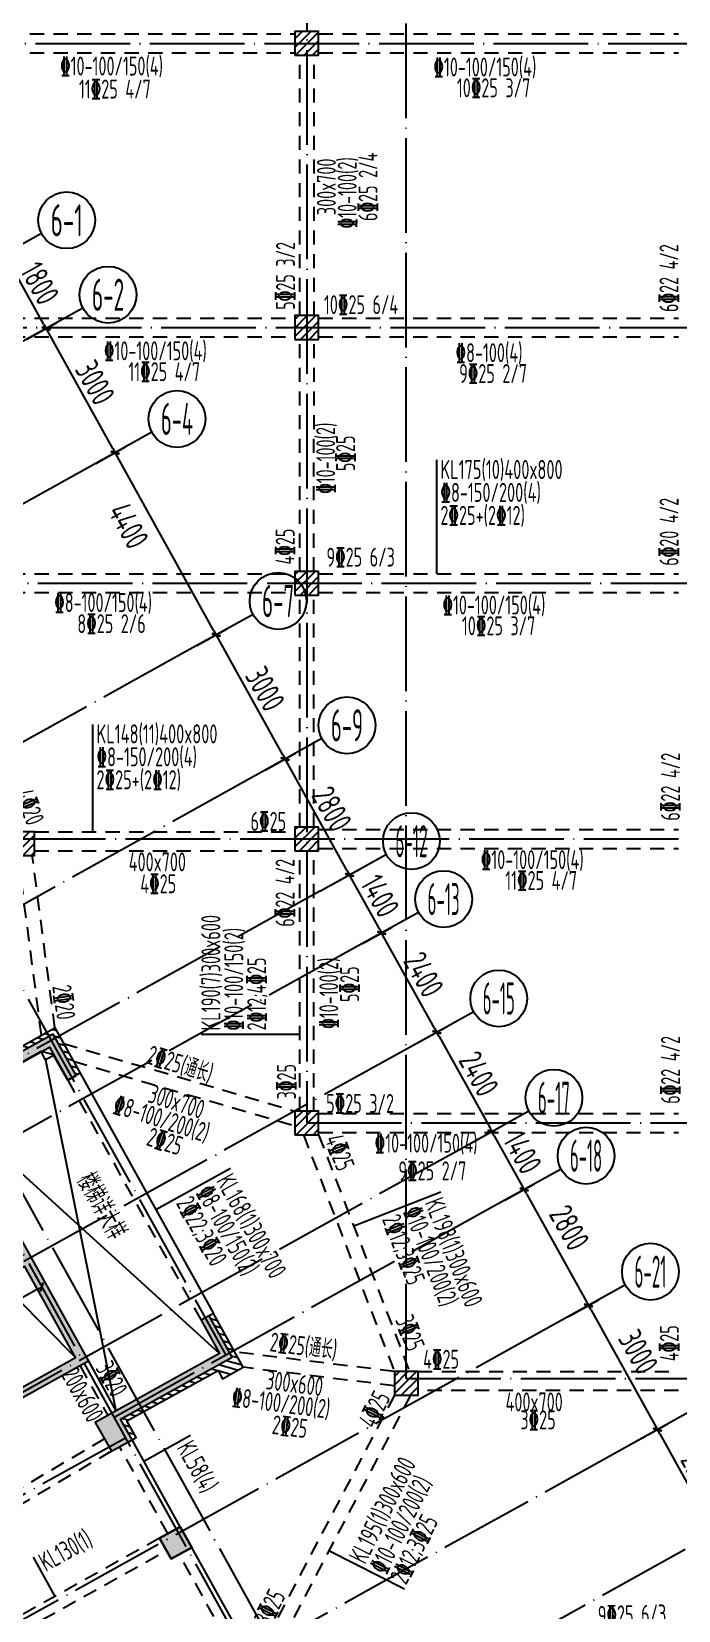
# Model space of a CAD drawing. Header units: millimetres. Extents: x 64473 to 386235, y 427387 to 703525.
# Drawn here: x 212832 to 226496, y 550499 to 583845 of the extents above; entities that cross this region are included whole.
import ezdxf
from ezdxf.enums import TextEntityAlignment as Align

# ---------------------------------------------------------------- set-up
doc = ezdxf.new("R2010")
doc.units = ezdxf.units.MM
doc.header["$LTSCALE"] = 100
doc.header["$PDMODE"] = 35
doc.header["$PDSIZE"] = 200
doc.linetypes.add('3', pattern=[5, 3, -2])
doc.linetypes.add('DOTE', pattern=[2.42, 2, -0.2, 0.02, -0.2])
for name, color, linetype in [('B-DIM', 1, 'Continuous'), ('B-TEXT', 7, 'Continuous'), ('B-开洞', 7, 'Continuous'), ('COLU', 7, 'Continuous'), ('colu-1层', 6, 'Continuous'), ('colu-主楼', 7, 'Continuous'), ('h填实-1层', 254, 'Continuous'), ('h斜线-1层', 7, 'Continuous'), ('h斜线-柱', 7, 'Continuous'), ('L-AXIS', 3, 'Continuous'), ('L-dote', 253, 'DOTE'), ('wall-主楼', 2, 'Continuous'), ('垂直标注', 31, 'Continuous'), ('垂直钢筋', 27, 'Continuous'), ('梁', 4, 'Continuous'), ('梁虚线', 4, '3'), ('水平标注', 2, 'Continuous'), ('水平钢筋', 30, 'Continuous')]:
    doc.layers.add(name, color=color, linetype=linetype)
doc.styles.add('_TCH_AXIS', font='tssdeng.shx', dxfattribs={"width": 0.7, "bigfont": 'tssdchn.shx'})
doc.styles.add('COMPLEX', font='tssdeng.shx', dxfattribs={"width": 0.7, "bigfont": 'tssdchn.shx'})
doc.styles.get("Standard").update_dxf_attribs({"font": 'tssdeng.shx', "width": 0.7, "bigfont": 'tssdchn.shx'})
doc.styles.add('TSSD_Dimension', font='Tssdeng.shx', dxfattribs={"width": 0.7, "bigfont": 'tssdchn.shx'})
doc.dimstyles.new('TSSD_100_100$0', dxfattribs={"dimtxt": 300, "dimasz": 100, "dimexe": 250, "dimexo": 250, "dimgap": 100, "dimtad": 1, "dimdec": 0, "dimzin": 0, "dimdsep": 46, "dimtxsty": 'TSSD_Dimension', "dimblk": '_tsdbk', "dimblk1": '_tsdbk', "dimblk2": '_tsdbk', "dimsah": 1, "dimcen": 0, "dimclrt": 7, "dimadec": 0, "dimazin": 0, "dimtfac": 1, "dimtdec": 0, "dimtix": 1, "dimtmove": 2, "dimatfit": 3, "dimldrblk": '_tsdbk', "dimfxl": 1, "dimtolj": 1, "dimtzin": 0, "dimarcsym": 0})
pattern_1 = [(45, (-467527.32, -323147.44), (-89.802561, 89.802561), [])]
pattern_2 = [(344.045374, (-164355.95, 304847.75), (34.909255, 122.10792), [])]

# ---------------------------------------------------------------- blocks, each defined once
blk = doc.blocks.new('_tsdbk')
blk.add_line((-1, 0), (0, 0))
at = {"const_width": 0.5}
blk.add_lwpolyline([(-0.7, -0.7), (0.7, 0.7)], dxfattribs=at)
blk = doc.blocks.new('*D13')
at = {"layer": 'B-DIM', "color": 0, "lineweight": -2}
for p, q in [((212931, 557539), (212926, 557549)), ((212960, 557282), (211036, 556214)), ((210833, 556374), (210827, 556384))]:
    blk.add_line(p, q, dxfattribs=at)
at = {"layer": 'Defpoints', "color": 0}
for p in [(213053, 557320), (210949, 556165), (210954, 556155)]:
    blk.add_point(p, dxfattribs=at)
at = {"layer": 'B-DIM', "color": 0, "lineweight": -2, "xscale": 100, "yscale": 100, "zscale": 100}
for p, rotation in [((213047, 557330), 29.04537403101116), ((210949, 556165), 209.0453740310111)]:
    blk.add_blockref('_tsdbk', p, dxfattribs=dict(at, rotation=rotation))
at = {"layer": 'B-DIM', "color": 7, "insert": (211852, 557010), "char_height": 400, "attachment_point": 5, "rotation": 29.0454, "style": 'TSSD_Dimension'}
blk.add_mtext('\\A1;2400', dxfattribs=at)
blk = doc.blocks.new('*D79')
at = {"layer": 'Defpoints', "color": 0}
for p in [(213140, 577574), (212514, 577226), (213970, 574603)]:
    blk.add_point(p, dxfattribs=at)
at = {"layer": 'L-AXIS', "color": 0, "lineweight": -2}
for p, q in [((212733, 577347), (213359, 577695)), ((214548, 575038), (213189, 577486)), ((214189, 574724), (214815, 575072))]:
    blk.add_line(p, q, dxfattribs=at)
at = {"layer": 'L-AXIS', "color": 0, "lineweight": -2, "xscale": 100, "yscale": 100, "zscale": 100}
for p, rotation in [((213140, 577574), 119.0453740275032), ((214597, 574951), 299.0453740275032)]:
    blk.add_blockref('_tsdbk', p, dxfattribs=dict(at, rotation=rotation))
at = {"layer": 'L-AXIS', "color": 7, "insert": (214174, 576432), "char_height": 500, "attachment_point": 5, "rotation": 299.0454, "style": 'TSSD_Dimension'}
blk.add_mtext('\\A1;3000', dxfattribs=at)
blk = doc.blocks.new('*D81')
at = {"layer": 'Defpoints', "color": 0}
for p in [(214596, 574950), (213972, 574604), (216106, 570756)]:
    blk.add_point(p, dxfattribs=at)
at = {"layer": 'L-AXIS', "color": 0, "lineweight": -2}
for p, q in [((214190, 574725), (214814, 575072)), ((216683, 571191), (214644, 574863)), ((216325, 570878), (216950, 571225))]:
    blk.add_line(p, q, dxfattribs=at)
at = {"layer": 'L-AXIS', "color": 0, "lineweight": -2, "xscale": 100, "yscale": 100, "zscale": 100}
for p, rotation in [((214596, 574950), 119.0453740275032), ((216732, 571104), 299.0453740275032)]:
    blk.add_blockref('_tsdbk', p, dxfattribs=dict(at, rotation=rotation))
at = {"layer": 'L-AXIS', "color": 7, "insert": (214879, 573411), "char_height": 500, "attachment_point": 5, "rotation": 299.0454, "style": 'TSSD_Dimension'}
blk.add_mtext('\\A1;4400', dxfattribs=at)
blk = doc.blocks.new('*D126')
at = {"layer": 'Defpoints', "color": 0}
for p in [(212265, 579147), (211640, 578799), (212513, 577225)]:
    blk.add_point(p, dxfattribs=at)
at = {"layer": 'L-AXIS', "color": 0, "lineweight": -2}
for p, q in [((211858, 578920), (212484, 579268)), ((213091, 577660), (212314, 579059)), ((212732, 577347), (213358, 577694))]:
    blk.add_line(p, q, dxfattribs=at)
at = {"layer": 'L-AXIS', "color": 0, "lineweight": -2, "xscale": 100, "yscale": 100, "zscale": 100}
for p, rotation in [((212265, 579147), 119.0453740275032), ((213139, 577573), 299.0453740275032)]:
    blk.add_blockref('_tsdbk', p, dxfattribs=dict(at, rotation=rotation))
at = {"layer": 'L-AXIS', "color": 7, "insert": (213008, 578530), "char_height": 500, "attachment_point": 5, "rotation": 299.0454, "style": 'TSSD_Dimension'}
blk.add_mtext('\\A1;1800', dxfattribs=at)
blk = doc.blocks.new('*D172')
at = {"layer": 'Defpoints', "color": 0}
for p in [(220227, 564809), (219602, 564462), (220767, 562363)]:
    blk.add_point(p, dxfattribs=at)
at = {"layer": 'L-AXIS', "color": 0, "lineweight": -2}
for p, q in [((219820, 564583), (220446, 564931)), ((221344, 562798), (220276, 564722)), ((220986, 562485), (221611, 562832))]:
    blk.add_line(p, q, dxfattribs=at)
at = {"layer": 'L-AXIS', "color": 0, "lineweight": -2, "xscale": 100, "yscale": 100, "zscale": 100}
for p, rotation in [((220227, 564809), 119.0453740275032), ((221393, 562711), 299.0453740275032)]:
    blk.add_blockref('_tsdbk', p, dxfattribs=dict(at, rotation=rotation))
at = {"layer": 'L-AXIS', "color": 7, "insert": (221116, 563930), "char_height": 500, "attachment_point": 5, "rotation": 299.0454, "style": 'TSSD_Dimension'}
blk.add_mtext('\\A1;2400', dxfattribs=at)
blk = doc.blocks.new('*D173')
at = {"layer": 'Defpoints', "color": 0}
for p in [(221932, 560265), (223238, 559389), (222612, 559041)]:
    blk.add_point(p, dxfattribs=at)
at = {"layer": 'L-AXIS', "color": 0, "lineweight": -2}
for p, q in [((222151, 560387), (222776, 560734)), ((222606, 560525), (223189, 559476)), ((222830, 559163), (223456, 559510))]:
    blk.add_line(p, q, dxfattribs=at)
at = {"layer": 'L-AXIS', "color": 0, "lineweight": -2, "xscale": 100, "yscale": 100, "zscale": 100}
for p, rotation in [((222558, 560613), 119.0453740275032), ((223238, 559389), 299.0453740275032)]:
    blk.add_blockref('_tsdbk', p, dxfattribs=dict(at, rotation=rotation))
at = {"layer": 'L-AXIS', "color": 7, "insert": (223204, 560171), "char_height": 500, "attachment_point": 5, "rotation": 299.0454, "style": 'TSSD_Dimension'}
blk.add_mtext('\\A1;1400', dxfattribs=at)
blk = doc.blocks.new('*D174')
at = {"layer": 'Defpoints', "color": 0}
for p in [(220767, 562363), (222558, 560613), (221932, 560265)]:
    blk.add_point(p, dxfattribs=at)
at = {"layer": 'L-AXIS', "color": 0, "lineweight": -2}
for p, q in [((220986, 562485), (221611, 562832)), ((221441, 562624), (222509, 560700)), ((222151, 560387), (222776, 560734))]:
    blk.add_line(p, q, dxfattribs=at)
at = {"layer": 'L-AXIS', "color": 0, "lineweight": -2, "xscale": 100, "yscale": 100, "zscale": 100}
for p, rotation in [((221393, 562711), 119.0453740275032), ((222558, 560613), 299.0453740275032)]:
    blk.add_blockref('_tsdbk', p, dxfattribs=dict(at, rotation=rotation))
at = {"layer": 'L-AXIS', "color": 7, "insert": (222281, 561832), "char_height": 500, "attachment_point": 5, "rotation": 299.0454, "style": 'TSSD_Dimension'}
blk.add_mtext('\\A1;2400', dxfattribs=at)
blk = doc.blocks.new('*D175')
at = {"layer": 'Defpoints', "color": 0}
for p in [(223971, 556594), (226054, 554318), (225428, 553971)]:
    blk.add_point(p, dxfattribs=at)
at = {"layer": 'L-AXIS', "color": 0, "lineweight": -2}
for p, q in [((224190, 556715), (224816, 557062)), ((224646, 556854), (226005, 554406)), ((225646, 554092), (226272, 554440))]:
    blk.add_line(p, q, dxfattribs=at)
at = {"layer": 'L-AXIS', "color": 0, "lineweight": -2, "xscale": 100, "yscale": 100, "zscale": 100}
for p, rotation in [((224597, 556941), 119.0453740275032), ((226054, 554318), 299.0453740275032)]:
    blk.add_blockref('_tsdbk', p, dxfattribs=dict(at, rotation=rotation))
at = {"layer": 'L-AXIS', "color": 7, "insert": (225650, 555960), "char_height": 500, "attachment_point": 5, "rotation": 299.0454, "style": 'TSSD_Dimension'}
blk.add_mtext('\\A1;3000', dxfattribs=at)
blk = doc.blocks.new('*D176')
at = {"layer": 'Defpoints', "color": 0}
for p in [(225428, 553971), (227267, 552133), (226642, 551785)]:
    blk.add_point(p, dxfattribs=at)
at = {"layer": 'L-AXIS', "color": 0, "lineweight": -2}
for p, q in [((225646, 554092), (226272, 554440)), ((226102, 554231), (227219, 552220)), ((226860, 551907), (227486, 552254))]:
    blk.add_line(p, q, dxfattribs=at)
at = {"layer": 'L-AXIS', "color": 0, "lineweight": -2, "xscale": 100, "yscale": 100, "zscale": 100}
for p, rotation in [((226054, 554318), 119.0453740275032), ((227267, 552133), 299.0453740275032)]:
    blk.add_blockref('_tsdbk', p, dxfattribs=dict(at, rotation=rotation))
at = {"layer": 'L-AXIS', "color": 7, "insert": (226966, 553395), "char_height": 500, "attachment_point": 5, "rotation": 299.0454, "style": 'TSSD_Dimension'}
blk.add_mtext('\\A1;2500', dxfattribs=at)
blk = doc.blocks.new('_AXISO')
blk.add_circle((0, 0), 0.5)
at = {"layer": 'B-TEXT', "style": 'COMPLEX', "width": 1.450893}
blk.add_attdef('A', text='', height=0.56, dxfattribs=at).set_placement((0.249375, -0.28), (0.749375, -0.28), align=Align.FIT)
blk = doc.blocks.new('*D178')
at = {"layer": 'Defpoints', "color": 0}
for p in [(222612, 559041), (224597, 556941), (223971, 556594)]:
    blk.add_point(p, dxfattribs=at)
at = {"layer": 'L-AXIS', "color": 0, "lineweight": -2}
for p, q in [((222831, 559163), (223456, 559510)), ((223286, 559301), (224548, 557029)), ((224190, 556715), (224815, 557063))]:
    blk.add_line(p, q, dxfattribs=at)
at = {"layer": 'L-AXIS', "color": 0, "lineweight": -2, "xscale": 100, "yscale": 100, "zscale": 100}
for p, rotation in [((223238, 559389), 119.0453740275032), ((224597, 556941), 299.0453740275032)]:
    blk.add_blockref('_tsdbk', p, dxfattribs=dict(at, rotation=rotation))
at = {"layer": 'L-AXIS', "color": 7, "insert": (224193, 558582), "char_height": 500, "attachment_point": 5, "rotation": 299.0454, "style": 'TSSD_Dimension'}
blk.add_mtext('\\A1;2800', dxfattribs=at)
blk = doc.blocks.new('*D179')
at = {"layer": 'Defpoints', "color": 0}
for p in [(218188, 568481), (217563, 568133), (218922, 565686)]:
    blk.add_point(p, dxfattribs=at)
at = {"layer": 'L-AXIS', "color": 0, "lineweight": -2}
for p, q in [((217781, 568255), (218407, 568602)), ((219499, 566121), (218237, 568394)), ((219141, 565807), (219766, 566154))]:
    blk.add_line(p, q, dxfattribs=at)
at = {"layer": 'L-AXIS', "color": 0, "lineweight": -2, "xscale": 100, "yscale": 100, "zscale": 100}
for p, rotation in [((218188, 568481), 119.0453740275032), ((219548, 566033), 299.0453740275032)]:
    blk.add_blockref('_tsdbk', p, dxfattribs=dict(at, rotation=rotation))
at = {"layer": 'L-AXIS', "color": 7, "insert": (219174, 567427), "char_height": 500, "attachment_point": 5, "rotation": 299.0454, "style": 'TSSD_Dimension'}
blk.add_mtext('\\A1;2800', dxfattribs=at)
blk = doc.blocks.new('*D180')
at = {"layer": 'Defpoints', "color": 0}
for p in [(216732, 571104), (216106, 570756), (217563, 568133)]:
    blk.add_point(p, dxfattribs=at)
at = {"layer": 'L-AXIS', "color": 0, "lineweight": -2}
for p, q in [((216325, 570878), (216950, 571225)), ((218140, 568568), (216780, 571016)), ((217781, 568255), (218407, 568602))]:
    blk.add_line(p, q, dxfattribs=at)
at = {"layer": 'L-AXIS', "color": 0, "lineweight": -2, "xscale": 100, "yscale": 100, "zscale": 100}
for p, rotation in [((216732, 571104), 119.0453740275032), ((218188, 568481), 299.0453740275032)]:
    blk.add_blockref('_tsdbk', p, dxfattribs=dict(at, rotation=rotation))
at = {"layer": 'L-AXIS', "color": 7, "insert": (217766, 569962), "char_height": 500, "attachment_point": 5, "rotation": 299.0454, "style": 'TSSD_Dimension'}
blk.add_mtext('\\A1;3000', dxfattribs=at)
blk = doc.blocks.new('*D181')
at = {"layer": 'Defpoints', "color": 0}
for p in [(219548, 566033), (218922, 565686), (219602, 564462)]:
    blk.add_point(p, dxfattribs=at)
at = {"layer": 'L-AXIS', "color": 0, "lineweight": -2}
for p, q in [((219141, 565807), (219766, 566154)), ((220179, 564897), (219596, 565946)), ((219820, 564583), (220446, 564931))]:
    blk.add_line(p, q, dxfattribs=at)
at = {"layer": 'L-AXIS', "color": 0, "lineweight": -2, "xscale": 100, "yscale": 100, "zscale": 100}
for p, rotation in [((219548, 566033), 119.0453740275032), ((220227, 564809), 299.0453740275032)]:
    blk.add_blockref('_tsdbk', p, dxfattribs=dict(at, rotation=rotation))
at = {"layer": 'L-AXIS', "color": 7, "insert": (220194, 565591), "char_height": 500, "attachment_point": 5, "rotation": 299.0454, "style": 'TSSD_Dimension'}
blk.add_mtext('\\A1;1400', dxfattribs=at)

msp = doc.modelspace()

# ---------------------------------------------------------------- hatches: boundary and pattern name
at = {"layer": 'h填实-1层'}
for points in [[(213770.3, 561795.1), (213284.8, 562669.3), (210924.4, 561358.5), (210681.6, 561795.6), (210244.5, 561552.9), (210584.3, 560940.9), (213207, 562397.4), (213595.5, 561698)], [(210671.1, 556871.2), (212594.4, 557939.3), (211526.3, 559862.6), (209603, 558794.5), (209845.8, 558357.4), (209670.9, 558260.3), (209331.1, 558872.3), (211604.1, 560134.6), (214031.6, 555763.4), (211758.6, 554501.1), (211418.7, 555113), (211593.6, 555210.1), (211836.3, 554773), (213759.6, 555841.1), (212691.5, 557764.4), (210768.2, 556696.3), (211059.5, 556171.7), (210884.7, 556074.6), (210204.9, 557298.7), (210379.8, 557395.8)], [(216411.4, 556627.4), (216799.8, 555928.1), (214177.1, 554471.5), (214516.9, 553859.6), (214954, 554102.3), (214711.3, 554539.4), (217071.7, 555850.3), (216586.2, 556724.5)], [(216216.3, 551829.3), (215973.6, 552266.4), (215536.5, 552023.7), (215779.2, 551586.6)]]:
    msp.add_hatch(color=256, dxfattribs=at).paths.add_polyline_path(points)
at = {"layer": 'h斜线-1层'}
h = msp.add_hatch(dxfattribs=at)
h.set_pattern_fill('ANSI31', color=256, scale=40, angle=-60.95463, style=0)
h.set_pattern_definition(pattern_2)
h.paths.add_polyline_path([(213304.1, 562222.5), (213207, 562397.4), (213032.2, 562300.3), (213129.3, 562125.5)], flags=17)
h.paths.add_polyline_path([(213857.7, 561843.7), (213323.7, 562805.3), (210963.2, 561494.5), (210769, 561844.2), (210681.6, 561795.6), (210924.4, 561358.5), (213284.8, 562669.3), (213770.3, 561795.1)])
h = msp.add_hatch(dxfattribs=at)
h.set_pattern_fill('ANSI31', color=256, scale=40, angle=-60.95463, style=0)
h.set_pattern_definition(pattern_2)
h.paths.add_polyline_path([(217304.8, 555636.6), (216673.6, 556773.1), (216586.2, 556724.5), (217071.7, 555850.3), (214711.3, 554539.4), (214954, 554102.3), (215041.5, 554150.9), (214847.3, 554500.6), (216770.6, 555568.7), (216867.7, 555393.8)])
at = {"layer": 'h斜线-柱'}
h = msp.add_hatch(dxfattribs=at)
h.set_pattern_fill('ANSI31', color=256, scale=40, style=0)
h.set_pattern_definition(pattern_1)
h.paths.add_polyline_path([(218396.5, 583344.7), (218896.5, 583344.7), (218896.5, 583844.7), (218396.5, 583844.7)])
h = msp.add_hatch(dxfattribs=at)
h.set_pattern_fill('ANSI31', color=256, scale=40, style=0)
h.set_pattern_definition(pattern_1)
h.paths.add_polyline_path([(218396.5, 577344.7), (218896.5, 577344.7), (218896.5, 577844.7), (218396.5, 577844.7)])
h = msp.add_hatch(dxfattribs=at)
h.set_pattern_fill('ANSI31', color=256, scale=40, style=0)
h.set_pattern_definition(pattern_1)
h.paths.add_polyline_path([(218396.5, 571944.7), (218896.5, 571944.7), (218896.5, 572444.7), (218396.5, 572444.7)])
h = msp.add_hatch(dxfattribs=at)
h.set_pattern_fill('ANSI31', color=256, scale=40, style=0)
h.set_pattern_definition(pattern_1)
h.paths.add_polyline_path([(212396.5, 566444.7), (212896.5, 566444.7), (212896.5, 566944.7), (212396.5, 566944.7)])
h = msp.add_hatch(dxfattribs=at)
h.set_pattern_fill('ANSI31', color=256, scale=40, style=0)
h.set_pattern_definition(pattern_1)
h.paths.add_polyline_path([(218396.5, 566544.7), (218896.5, 566544.7), (218896.5, 567044.7), (218396.5, 567044.7)])
h = msp.add_hatch(dxfattribs=at)
h.set_pattern_fill('ANSI31', color=256, scale=40, style=0)
h.set_pattern_definition(pattern_1)
h.paths.add_polyline_path([(218396.5, 560544.7), (218896.5, 560544.7), (218896.5, 561044.7), (218396.5, 561044.7)])
h = msp.add_hatch(dxfattribs=at)
h.set_pattern_fill('ANSI31', color=256, scale=40, style=0)
h.set_pattern_definition(pattern_1)
h.paths.add_polyline_path([(220496.5, 555044.7), (220996.5, 555044.7), (220996.5, 555544.7), (220496.5, 555544.7)])

# ---------------------------------------------------------------- linework, layer by layer
at = {"layer": 'B-开洞'}
for p, q in [((213129.3, 562125.5, 0), (214614.2, 554714.3)), ((216799.8, 555928.1, 0), (211021.5, 561183.6))]:
    msp.add_line(p, q, dxfattribs=at)
msp.add_lwpolyline([(213759.6, 555841.1), (212524.8, 557087.2), (210768.2, 556696.3)], dxfattribs=at)
at = {"layer": 'COLU'}
for points in [[(218396.5, 583344.7), (218896.5, 583344.7), (218896.5, 583844.7), (218396.5, 583844.7)], [(218396.5, 577344.7), (218896.5, 577344.7), (218896.5, 577844.7), (218396.5, 577844.7)], [(218396.5, 571944.7), (218896.5, 571944.7), (218896.5, 572444.7), (218396.5, 572444.7)], [(212396.5, 566444.7), (212896.5, 566444.7), (212896.5, 566944.7), (212396.5, 566944.7)], [(218396.5, 566544.7), (218896.5, 566544.7), (218896.5, 567044.7), (218396.5, 567044.7)], [(218396.5, 560544.7), (218896.5, 560544.7), (218896.5, 561044.7), (218396.5, 561044.7)], [(220496.5, 555044.7), (220996.5, 555044.7), (220996.5, 555544.7), (220496.5, 555544.7)]]:
    msp.add_lwpolyline(points, close=True, dxfattribs=at)
at = {"layer": 'colu-1层', "elevation": 0}
for points in [[(213770.3, 561795.1), (213284.8, 562669.3), (210924.4, 561358.5), (210681.6, 561795.6), (210244.5, 561552.9), (210584.3, 560940.9), (213207, 562397.4), (213595.5, 561698)], [(210671.1, 556871.2), (212594.4, 557939.3), (211526.3, 559862.6), (209603, 558794.5), (209845.8, 558357.4), (209670.9, 558260.3), (209331.1, 558872.3), (211604.1, 560134.6), (214031.6, 555763.4), (211758.6, 554501.1), (211418.7, 555113), (211593.6, 555210.1), (211836.3, 554773), (213759.6, 555841.1), (212691.5, 557764.4), (210768.2, 556696.3), (211059.5, 556171.7), (210884.7, 556074.6), (210204.9, 557298.7), (210379.8, 557395.8)], [(216411.4, 556627.4), (216799.8, 555928.1), (214177.1, 554471.5), (214516.9, 553859.6), (214954, 554102.3), (214711.3, 554539.4), (217071.7, 555850.3), (216586.2, 556724.5)], [(216216.3, 551829.3), (215973.6, 552266.4), (215536.5, 552023.7), (215779.2, 551586.6)]]:
    msp.add_lwpolyline(points, close=True, dxfattribs=at)
at = {"layer": 'colu-主楼'}
msp.add_lwpolyline([(215973.6, 552266.4), (216216.3, 551829.3), (215779.2, 551586.6), (215536.5, 552023.7)], close=True, dxfattribs=at)
at = {"layer": 'L-AXIS'}
for p, q in [((213043.6, 579578.8), (211639.5, 578799.1)), ((213917.5, 578005.2), (212513.4, 577225.5)), ((215374, 575382.5), (213969.9, 574602.8)), ((217510.2, 571535.9), (216106.2, 570756.2)), ((218965.2, 568912.3), (217561.1, 568132.6)), ((220326.1, 566465.3), (218922.1, 565685.6)), ((221005.8, 565241.4), (219601.8, 564461.7)), ((222171, 563143.2), (220767, 562363.5)), ((223336.2, 561045), (221932.2, 560265.3)), ((224015.9, 559821.1), (222611.9, 559041.4)), ((225375.2, 557373.5), (223971.2, 556593.7)), ((226831.8, 554750.5), (225427.8, 553970.8))]:
    msp.add_line(p, q, dxfattribs=at)
at = {"layer": 'L-dote', "ltscale": 10}
for p, q in [((218646.5, 600394.7), (218646.5, 560794.7)), ((220746.5, 555394.7), (220746.5, 585264.6)), ((193551.4, 583594.7), (306735.7, 583594.7)), ((204535.7, 578217.7), (216936.2, 555888.4, 0)), ((193792.2, 577594.7), (295446.5, 577594.7)), ((202699.8, 577198.1), (219130.6, 547611.5, 0)), ((213969.9, 574602.8), (203310.7, 568683.2)), ((210546.5, 572194.7), (287346.5, 572194.7)), ((216106.2, 570756.2), (192087.5, 557417.5)), ((217561.2, 568136.2), (205594.6, 561480.9)), ((212396.5, 566794.7), (281346.5, 566794.7)), ((208070.8, 566290.8, 0), (222850.1, 539678, 0)), ((218920.6, 565688.3), (210886.8, 561220.2)), ((219601.8, 564461.7), (207631.1, 557813.8)), ((220767, 562363.5), (203988, 553045.4)), ((218646.5, 560794.7), (281346.5, 560794.7)), ((221932.2, 560265.3), (209961.5, 553617.5)), ((222610.4, 559044.1), (214576.6, 554576.1)), ((223971.3, 556593.5), (212000.7, 549945.7)), ((220746.5, 555394.7), (298446.5, 555394.7)), ((225427.8, 553970.8), (201409.2, 540632.2)), ((214819, 554139.5), (208260, 550502.3)), ((226640, 551788), (218606.2, 547319.9))]:
    msp.add_line(p, q, dxfattribs=at)
at = {"layer": 'wall-主楼', "elevation": 0}
for points in [[(210963.2, 561494.5), (213323.7, 562805.3), (213857.7, 561843.7), (213595.5, 561698), (213304.2, 562222.6), (213129.3, 562125.5), (213032.2, 562300.3), (210584.4, 560940.9), (210244.5, 561552.9), (210769, 561844.2)], [(209845.8, 558357.4), (209670.9, 558260.3), (209331.1, 558872.3), (211604.1, 560134.6), (214031.6, 555763.4), (211758.6, 554501.1), (211418.7, 555113), (211593.6, 555210.1), (211836.3, 554773), (213759.6, 555841.1), (212691.5, 557764.4), (210768.2, 556696.3), (211059.5, 556171.8), (210884.7, 556074.7), (210205, 557298.6), (210379.8, 557395.7), (210671.1, 556871.2), (212594.4, 557939.3), (211526.3, 559862.6), (209603, 558794.5)], [(216673.6, 556773.1), (216411.4, 556627.4), (216799.8, 555928.1), (214177.1, 554471.5), (214516.9, 553859.6), (215041.5, 554150.9), (214847.3, 554500.6), (216770.6, 555568.7), (216867.7, 555393.8), (217304.8, 555636.6)]]:
    msp.add_lwpolyline(points, close=True, dxfattribs=at)
at = {"layer": '垂直标注'}
for p, q in [((216416.9, 562667.4), (218496.7, 562667.2)), ((217033.2, 559834.8), (215458.9, 558960.5)), ((221477.9, 559333.1), (219637.1, 558617.2)), ((215202.5, 553655), (216187.4, 554202)), ((220707.6, 550948.1), (219112.6, 551755))]:
    msp.add_line(p, q, dxfattribs=at)
at = {"layer": '梁'}
for p, q in [((213857.7, 561843.7), (216673.6, 556773.1)), ((214031.6, 555763.4), (214614.2, 554714.3)), ((215973.6, 552266.4), (214954.1, 554102.3)), ((217187.3, 550080.8), (216216.4, 551829.2))]:
    msp.add_line(p, q, dxfattribs=at)
at = {"layer": '梁虚线'}
for p, q in [((210796.5, 583794.7), (218396.8, 583794.7)), ((218896.8, 583794.7), (226496.5, 583794.7)), ((210796.5, 583394.7), (218396.8, 583394.7)), ((218498.3, 577844.7), (218498.8, 583344.7)), ((218798.3, 577844.7), (218798.8, 583344.7)), ((218896.8, 583394.7), (226496.5, 583394.7)), ((210896.5, 577794.7), (218396.2, 577794.7)), ((218896.2, 577794.7), (226496.5, 577794.7)), ((210896.5, 577394.7), (218396.2, 577394.7)), ((218497.7, 572444.7), (218498.2, 577344.7)), ((218797.7, 572444.7), (218798.2, 577344.7)), ((218896.2, 577394.7), (226496.5, 577394.7)), ((210896.5, 572394.7), (218396.7, 572394.7)), ((218896.7, 572394.7), (226496.5, 572394.7)), ((210896.5, 571994.7), (218396.7, 571994.7)), ((218497.1, 567044.7), (218497.6, 571944.7)), ((218797.1, 567044.7), (218797.6, 571944.7)), ((218896.7, 571994.7), (226496.5, 571994.7)), ((212896.5, 566944.7), (218396.1, 566944.7)), ((218896.1, 566994.7), (226496.5, 566994.7)), ((212896.5, 566544.7), (218396.1, 566544.7)), ((218496.5, 561044.7), (218497.1, 566544.7)), ((218796.5, 561044.7), (218797.1, 566544.7)), ((218896.1, 566594.7), (226496.5, 566594.7)), ((213041.6, 562648.7), (212544.6, 566444.8)), ((213323.7, 562805.3), (212847.2, 566444.7)), ((213506.7, 562475.8), (218395.9, 561042.6)), ((213714, 562102.4), (218396.6, 560729.7)), ((213595.5, 561698), (216411.4, 556627.4)), ((218896.5, 560994.7), (226496.5, 560994.7)), ((218575.1, 560544.7), (220496.3, 555544.7)), ((218896.5, 560594.7), (226496.5, 560594.7)), ((218896.5, 560544.7), (220817.8, 555544.5)), ((220496.5, 555544.7), (217126.6, 555957.5)), ((213856.7, 555666.3, 0), (214439.3, 554617.2, 0)), ((220496.5, 555242.5), (217304.4, 555633.5)), ((220996.5, 555544.7), (226496.5, 555544.7)), ((220496.5, 555044.7), (217762.5, 549828.3)), ((220835.2, 555044.7), (218135.8, 549894.4)), ((226496.5, 555144.7), (220996.5, 555144.7)), ((214371.2, 554121.9, 0), (210922.9, 552092.4, 0)), ((215711.3, 552120.8, 0), (214691.8, 553956.7, 0)), ((214516.9, 553859.6), (211068.6, 551830.1)), ((215536.5, 552023.7), (212039.5, 550081.7)), ((212185.2, 549819.4), (215682.9, 551761.8)), ((216925.1, 549935.2, 0), (215954.1, 551683.7, 0))]:
    msp.add_line(p, q, dxfattribs=at)
at = {"layer": '水平标注'}
for p, q in [((221387, 574797.2), (221387, 572394.7)), ((214122.3, 569213.1), (214122.3, 566944.7)), ((212868.5, 551620.7), (213326.3, 550796.3))]:
    msp.add_line(p, q, dxfattribs=at)

# ---------------------------------------------------------------- block references
at = {"layer": 'L-AXIS'}
ref = msp.add_blockref('_AXISO', (213573.7, 579860), dxfattribs=dict(at, xscale=1199.999999999997, yscale=1200, zscale=1200, rotation=359.999645787379))
ref.add_attrib('A', '6-1', dxfattribs={"color": 7, "height": 678.82, "rotation": 359.99965, "style": '_TCH_AXIS', "width": 0.381818}).set_placement((213234.3, 579520.6), (213913.1, 579520.6), align=Align.FIT)
ref = msp.add_blockref('_AXISO', (214447.6, 578286.4), dxfattribs=dict(at, xscale=1199.999999999997, yscale=1200, zscale=1200, rotation=359.999645787379))
ref.add_attrib('A', '6-2', dxfattribs={"color": 7, "height": 678.82, "rotation": 359.99965, "style": '_TCH_AXIS', "width": 0.35}).set_placement((214108.2, 577947), (214787, 577947), align=Align.FIT)
ref = msp.add_blockref('_AXISO', (215904.1, 575663.7), dxfattribs=dict(at, xscale=1199.999999999997, yscale=1200, zscale=1200, rotation=359.999645787379))
ref.add_attrib('A', '6-4', dxfattribs={"color": 7, "height": 678.82, "rotation": 359.99965, "style": '_TCH_AXIS', "width": 0.33871}).set_placement((215564.7, 575324.3), (216243.6, 575324.3), align=Align.FIT)
ref = msp.add_blockref('_AXISO', (218040.4, 571817), dxfattribs=dict(at, xscale=1199.999999999997, yscale=1200, zscale=1200, rotation=359.999645787379))
ref.add_attrib('A', '6-7', dxfattribs={"color": 7, "height": 678.82, "rotation": 359.99965, "style": '_TCH_AXIS', "width": 0.35}).set_placement((217700.9, 571477.6), (218379.8, 571477.6), align=Align.FIT)
ref = msp.add_blockref('_AXISO', (219495.3, 569193.5), dxfattribs=dict(at, xscale=1199.999999999997, yscale=1200, zscale=1200, rotation=359.999645787379))
ref.add_attrib('A', '6-9', dxfattribs={"color": 7, "height": 678.82, "rotation": 359.99965, "style": '_TCH_AXIS', "width": 0.35}).set_placement((219155.9, 568854.1), (219834.7, 568854.1), align=Align.FIT)
ref = msp.add_blockref('_AXISO', (220856.3, 566746.5), dxfattribs=dict(at, xscale=1199.999999999997, yscale=1200, zscale=1200, rotation=359.999645787379))
ref.add_attrib('A', '6-12', dxfattribs={"color": 7, "height": 678.82, "rotation": 359.99965, "style": '_TCH_AXIS', "width": 0.28}).set_placement((220516.8, 566407.1), (221195.7, 566407.1), align=Align.FIT)
ref = msp.add_blockref('_AXISO', (221536, 565522.5), dxfattribs=dict(at, xscale=1199.999999999997, yscale=1200, zscale=1200, rotation=359.999645787379))
ref.add_attrib('A', '6-13', dxfattribs={"color": 7, "height": 678.82, "rotation": 359.99965, "style": '_TCH_AXIS', "width": 0.28}).set_placement((221196.6, 565183.1), (221875.4, 565183.1), align=Align.FIT)
ref = msp.add_blockref('_AXISO', (222701.2, 563424.4), dxfattribs=dict(at, xscale=1199.999999999997, yscale=1200, zscale=1200, rotation=359.999645787379))
ref.add_attrib('A', '6-15', dxfattribs={"color": 7, "height": 678.82, "rotation": 359.99965, "style": '_TCH_AXIS', "width": 0.28}).set_placement((222361.8, 563085), (223040.6, 563085), align=Align.FIT)
ref = msp.add_blockref('_AXISO', (223866.4, 561326.2), dxfattribs=dict(at, xscale=1199.999999999997, yscale=1200, zscale=1200, rotation=359.999645787379))
ref.add_attrib('A', '6-17', dxfattribs={"color": 7, "height": 678.82, "rotation": 359.99965, "style": '_TCH_AXIS', "width": 0.28}).set_placement((223527, 560986.8), (224205.8, 560986.8), align=Align.FIT)
ref = msp.add_blockref('_AXISO', (224546.1, 560102.3), dxfattribs=dict(at, xscale=1199.999999999997, yscale=1200, zscale=1200, rotation=359.999645787379))
ref.add_attrib('A', '6-18', dxfattribs={"color": 7, "height": 678.82, "rotation": 359.99965, "style": '_TCH_AXIS', "width": 0.28}).set_placement((224206.7, 559762.9), (224885.5, 559762.9), align=Align.FIT)
ref = msp.add_blockref('_AXISO', (225905.4, 557654.6), dxfattribs=dict(at, xscale=1199.999999999997, yscale=1200, zscale=1200, rotation=359.999645787379))
ref.add_attrib('A', '6-21', dxfattribs={"color": 7, "height": 678.82, "rotation": 359.99965, "style": '_TCH_AXIS', "width": 0.28}).set_placement((225566, 557315.2), (226244.8, 557315.2), align=Align.FIT)

# ---------------------------------------------------------------- texts
at = {"layer": 'B-开洞', "width": 0.7}
msp.add_text('楼梯详大样', height=450, rotation=299.04537, dxfattribs=at).set_placement((213757.1, 559584.1, 0))
at = {"layer": '垂直标注', "width": 0.65}
for s, height, rotation, p in [('KL190(7)300x600', 403, 89.9941, (216819.9, 562748)), ('%%13210-100/150(2)', 402, 89.9941, (217303.5, 562747.9)), ('2%%13212;4%%13325', 401, 89.9941, (217787.1, 562747.9)), ('KL168(1)300x700', 403, 299.04534, (216720, 559568.7)), ('2%%13322;3%%13320', 401, 299.04534, (215874.5, 559099.1)), ('%%1328-100/150(2)', 402, 299.04534, (216297.3, 559333.9)), ('KL198(1)300x600', 403, 291.25049, (221131.5, 559111.9)), ('%%13210-100/200(2)', 402, 291.25049, (220680.8, 558936.6)), ('2%%13212;3%%13325', 401, 291.25049, (220230.1, 558761.3)), ('KL58(4)', 403, 299.04546, (215886.3, 553933.9)), ('KL195(1)300x600', 403, 63.16601, (219881, 551456.6)), ('%%13210-100/200(2)', 402, 63.16601, (220312.5, 551238.3)), ('2%%13212;3%%13325', 401, 63.16601, (220744, 551020))]:
    msp.add_text(s, height=height, rotation=rotation, dxfattribs=at).set_placement(p)
at = {"layer": '垂直钢筋', "color": 0, "width": 0.65}
for s, rotation, p in [('6%%13325 2/4', 89.99408, (220139.3, 579843.5)), ('300x700', 89.99408, (219259.3, 579967.2)), ('%%13210-100(2)', 89.99408, (219699.3, 579687.5)), ('4%%13325', 89.99407, (218388.2, 572588.4)), ('4%%13320', 291.25052, (212469.5, 567745.2)), ('6%%13322 4/2', 89.99409, (218386.6, 564938.6)), ('%%13210-100(2)', 89.9941, (219310, 562783.3)), ('5%%13325', 89.9941, (219750.1, 563349)), ('2%%13320', 278.00723, (213267.6, 563679)), ('6%%13322 4/2', 90, (226528.6, 561198.1)), ('3%%13325', 89.9941, (218416.7, 561292.4)), ('4%%13325', 291.25049, (219020.1, 560455.1)), ('3%%13325', 291.25049, (220506.3, 556636.7)), ('4%%13325', 90, (226504.9, 555763.4)), ('200x600', 299.04526, (213443.8, 555483)), ('3%%13320', 299.04526, (214172.3, 555616.1)), ('4%%13325', 63.16601, (220083.3, 554319.2)), ('3%%13325', 63.16601, (217873.9, 550141.9))]:
    msp.add_text(s, height=400, rotation=rotation, dxfattribs=at).set_placement(p)
at = {"layer": '垂直钢筋', "color": 1, "width": 0.65}
for s, p in [('5%%13325 3/2', (218395.2, 577968.4)), ('6%%13322 4/2', (226496, 577920.9)), ('%%13210-100(2)', (219244.7, 574081.7)), ('5%%13325', (219665.3, 574561)), ('6%%13320 4/2', (226499.3, 572561.8)), ('6%%13322 4/2', (226528.6, 567178.6))]:
    msp.add_text(s, height=400, rotation=90, dxfattribs=at).set_placement(p)
at = {"layer": '水平标注', "width": 0.65}
for s, height, p in [('KL175(10)400x800', 403, (221467.6, 574394.2)), ('%%1328-150/200(4)', 402, (221467.6, 573910.6)), ('2%%13325+(2%%13212)', 401, (221467.6, 573427)), ('KL148(11)400x800', 403, (214202.9, 568810.1)), ('%%1328-150/200(4)', 402, (214202.9, 568326.5)), ('2%%13325+(2%%13212)', 401, (214202.9, 567842.9))]:
    msp.add_text(s, height=height, dxfattribs=at).set_placement(p)
msp.add_text('KL130(1)', height=403, rotation=29.04539, dxfattribs=at).set_placement((213134.6, 551307.5))
at = {"layer": '水平钢筋', "color": 1, "width": 0.65}
for s, p in [('%%13210-100/150(4)', (213434.5, 582916.8)), ('11%%13325 4/7', (213833.3, 582430.6)), ('9%%13325 6/3', (219061, 572544.6)), ('%%13210-100/150(4)', (221511.5, 571533.7)), ('10%%13325 3/7', (221922.8, 571093.7))]:
    msp.add_text(s, height=400, dxfattribs=at).set_placement(p)
at = {"layer": '水平钢筋', "color": 0, "width": 0.65}
for s, p in [('%%13210-100/150(4)', (221321.2, 582896.7)), ('10%%13325 3/7', (221816.4, 582456.7)), ('10%%13325 6/4', (219007.8, 577877.4)), ('%%13210-100/150(4)', (214359.4, 576902.2)), ('%%1328-100(4)', (221788.7, 576862.9)), ('11%%13325 4/7', (214876.1, 576462.2)), ('9%%13325 2/7', (221863.9, 576422.9)), ('%%1328-100/150(4)', (213309.9, 571584.9)), ('8%%13325 2/6', (213797.9, 571139.3)), ('6%%13325', (217457.1, 566963.7)), ('%%13210-100/150(4)', (222321.5, 566155.3)), ('400x700', (214885.1, 566108.3)), ('4%%13325', (215128.2, 565645.8)), ('11%%13325 4/7', (222838.3, 565715.3)), ('5%%13325 3/2', (219054.2, 561007)), ('%%13210-100/150(4)', (220079.2, 560168.1)), ('9%%13325 2/7', (220581, 559583.6)), ('4%%13325', (221102.6, 555603.9)), ('400x700', (222844.7, 554702.9)), ('3%%13325', (223157.1, 554323.8))]:
    msp.add_text(s, height=400, dxfattribs=at).set_placement(p)
for s, rotation, p in [('2%%13325(通长)', 342.15445, (215232.8, 562062.5)), ('300x700', 342.15445, (215265.7, 561239.5)), ('%%1328-100/200(2)', 342.15445, (214526.3, 561015.3)), ('2%%13325', 342.15445, (215235.9, 560330.2)), ('2%%13325(通长)', 352.60657, (217848, 555976.9)), ('300x600', 352.60657, (217766.3, 555174.1)), ('%%1328-100/200(2)', 352.60657, (217041.8, 554815.5)), ('2%%13325', 352.60657, (217894.7, 554230.6))]:
    msp.add_text(s, height=400, rotation=rotation, dxfattribs=at).set_placement(p)
at = {"layer": '水平钢筋', "color": 1, "width": 0.65}
msp.add_text('9%%13325 6/3', height=400, rotation=1.26914, dxfattribs=at).set_placement((224798.5, 550194.5))

# ---------------------------------------------------------------- dimensions: what is measured, and where the dimension line sits
at = {"layer": 'B-DIM'}
dim = msp.add_linear_dim(base=(210948.8, 556165.2, 0), p1=(213052.6, 557320.3, 0), p2=(210954.4, 556155.1, 0), angle=29.04537, dimstyle='TSSD_100_100$0', override={"dimtxt": 400}, dxfattribs=at)
dim.commit()
dim.dimension.update_dxf_attribs({"geometry": '*D13', "text_midpoint": (211852.2, 557010.1, 0)})
at = {"layer": 'L-AXIS'}
for base, p1, p2, angle, picture, middle in [((212265.3, 579146.6), (212513.4, 577225.5), (211639.5, 578799.1), 119.04537, '*D126', (213008.2, 578529.7)), ((213140.1, 577573.5), (213969.9, 574602.8), (212514.4, 577226), 119.04537, '*D79', (214174.4, 576432.1)), ((216731.9, 571103.6), (217562.7, 568133.4), (216106.2, 570756.2), 119.04537, '*D180', (217766.1, 569962.2)), ((218188.4, 568480.9), (218922.1, 565685.6), (217562.7, 568133.4), 119.04537, '*D179', (219174.1, 567426.9)), ((219547.8, 566033.1), (219601.8, 564461.7), (218922.1, 565685.6), 119.04537, '*D181', (220193.6, 565591)), ((220227.5, 564809.1), (220767, 562363.5), (219601.8, 564461.7), 119.04537, '*D172', (221116.1, 563930)), ((222557.9, 560612.8), (220767, 562363.5), (221932.2, 560265.3), 299.04537, '*D174', (222281.3, 561831.8)), ((223237.6, 559388.9), (221932.2, 560265.3), (222611.9, 559041.4), 299.04537, '*D173', (223203.7, 560170.8)), ((227267.3, 552132.7), (225427.8, 553970.8), (226641.6, 551785.2), 299.04537, '*D176', (226966.4, 553395.5))]:
    dim = msp.add_linear_dim(base=base, p1=p1, p2=p2, angle=angle, dimstyle='TSSD_100_100$0', override={"dimtxt": 500}, dxfattribs=at)
    dim.commit()
    dim.dimension.update_dxf_attribs({"geometry": picture, "text_midpoint": middle})
for base, p1, p2, angle, picture, middle in [((214595.7, 574950.3), (216106.2, 570756.2), (213971.6, 574603.7), 119.04537, '*D81', (214879, 573411.1)), ((224596.9, 556941.2), (222612, 559041.5), (223971.2, 556593.7), 299.04537, '*D178', (224192.9, 558582.4)), ((226053.5, 554318.3), (223971.3, 556593.5), (225427.8, 553970.8), 299.04537, '*D175', (225649.6, 555959.5))]:
    dim = msp.add_linear_dim(base=base, p1=p1, p2=p2, angle=angle, dimstyle='TSSD_100_100$0', override={"dimtxt": 500}, dxfattribs=at)
    dim.commit()
    dim.dimension.update_dxf_attribs({"geometry": picture, "text_midpoint": middle, "dimtype": 160})

doc.saveas('drawing.dxf')
